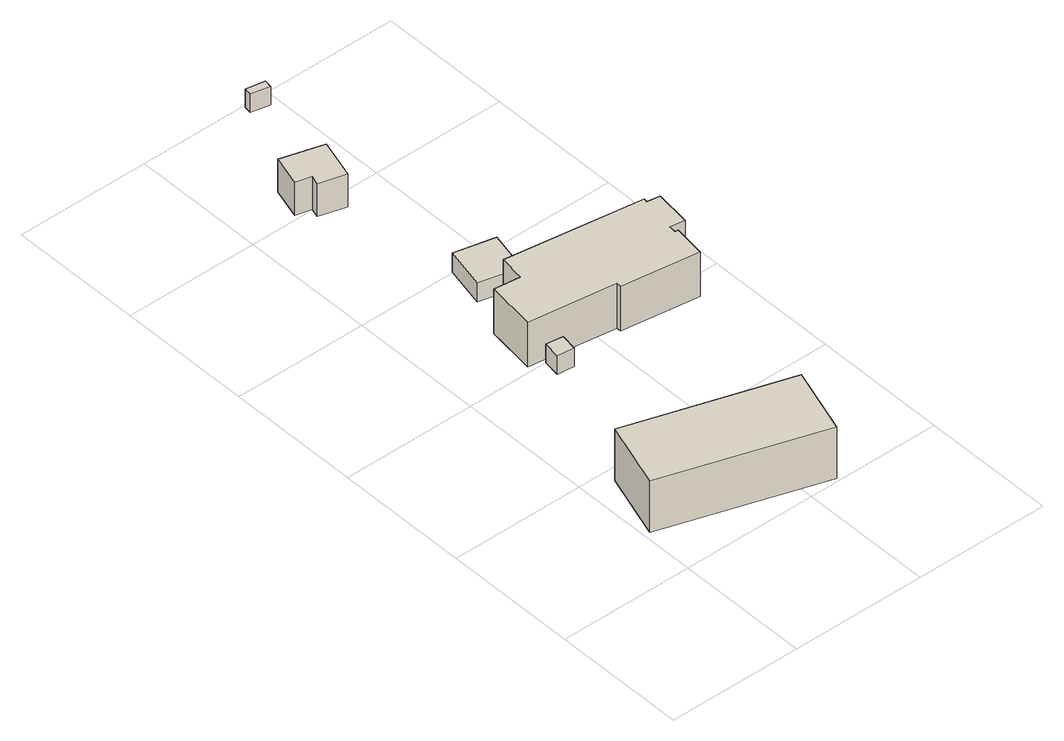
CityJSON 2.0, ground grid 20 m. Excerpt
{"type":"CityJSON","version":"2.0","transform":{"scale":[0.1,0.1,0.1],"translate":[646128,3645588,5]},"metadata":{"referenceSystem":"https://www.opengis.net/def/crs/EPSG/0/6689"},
"CityObjects":{
"building1":{"type":"Building","attributes":{"対照番号":"32845","class":"3001","usage":"412","yearOfConstruction":2013,"measuredHeight":9.2,"storeysAboveGround":2,"storeysBelowGround":0,"RiverFloodingRiskAttribute.description":"1","RiverFloodingRiskAttribute.rank":"1","RiverFloodingRiskAttribute.depth":0.03,"RiverFloodingRiskAttribute.adminType":"1","RiverFloodingRiskAttribute.scale":"1","RiverFloodingRiskAttribute.duration":25.7,"HighTideRiskAttribute.description":"1","HighTideRiskAttribute.rankOrg":"4","HighTideRiskAttribute.depth":2.05,"BuildingDetailAttribute.totalFloorArea":433,"BuildingDetailAttribute.buildingFootprintArea":219,"BuildingDetailAttribute.buildingStructureType":"601","BuildingDetailAttribute.buildingStructureOrgType":"601","BuildingDetailAttribute.urbanPlanType":"21","BuildingDetailAttribute.majorUsage":"412","BuildingDetailAttribute.orgUsage2":"4121","BuildingDetailAttribute.surveyYear":2022,"BuildingIDAttribute.prefecture":"43","BuildingIDAttribute.city":"43206"},"geometry":[{"type":"Solid","lod":"1","boundaries":[[[[0,1,2,3]],[[2,4,5,3]],[[1,6,4,2]],[[0,7,6,1]],[[3,5,7,0]],[[4,6,7,5]]]]}]},
"building2":{"type":"Building","attributes":{"対照番号":"32842","class":"3001","usage":"413","yearOfConstruction":1992,"measuredHeight":-9999,"storeysAboveGround":1,"storeysBelowGround":0,"RiverFloodingRiskAttribute.description":"1","RiverFloodingRiskAttribute.rank":"2","RiverFloodingRiskAttribute.depth":2.16,"RiverFloodingRiskAttribute.adminType":"1","RiverFloodingRiskAttribute.scale":"2","RiverFloodingRiskAttribute.duration":22,"HighTideRiskAttribute.description":"1","HighTideRiskAttribute.rankOrg":"3","HighTideRiskAttribute.depth":0.64,"BuildingDetailAttribute.totalFloorArea":6,"BuildingDetailAttribute.buildingFootprintArea":6,"BuildingDetailAttribute.buildingStructureType":"601","BuildingDetailAttribute.buildingStructureOrgType":"601","BuildingDetailAttribute.urbanPlanType":"21","BuildingDetailAttribute.majorUsage":"413","BuildingDetailAttribute.orgUsage2":"4131","BuildingDetailAttribute.surveyYear":2022,"BuildingIDAttribute.prefecture":"43","BuildingIDAttribute.city":"43206"},"geometry":[{"type":"Solid","lod":"1","boundaries":[[[[8,9,10,11]],[[10,12,13,11]],[[9,14,12,10]],[[8,15,14,9]],[[11,13,15,8]],[[12,14,15,13]]]]}]},
"building3":{"type":"Building","attributes":{"対照番号":"32852","class":"3001","usage":"413","yearOfConstruction":1992,"measuredHeight":3.4,"storeysAboveGround":1,"storeysBelowGround":0,"RiverFloodingRiskAttribute.description":"1","RiverFloodingRiskAttribute.rank":"1","RiverFloodingRiskAttribute.depth":0.13,"RiverFloodingRiskAttribute.adminType":"1","RiverFloodingRiskAttribute.scale":"1","RiverFloodingRiskAttribute.duration":11.9,"HighTideRiskAttribute.description":"1","HighTideRiskAttribute.rankOrg":"3","HighTideRiskAttribute.depth":0.62,"BuildingDetailAttribute.totalFloorArea":36,"BuildingDetailAttribute.buildingFootprintArea":36,"BuildingDetailAttribute.buildingStructureType":"604","BuildingDetailAttribute.buildingStructureOrgType":"604","BuildingDetailAttribute.urbanPlanType":"21","BuildingDetailAttribute.majorUsage":"413","BuildingDetailAttribute.orgUsage2":"4131","BuildingDetailAttribute.surveyYear":2022,"BuildingIDAttribute.prefecture":"43","BuildingIDAttribute.city":"43206"},"geometry":[{"type":"Solid","lod":"1","boundaries":[[[[16,17,18,19]],[[18,20,21,19]],[[17,22,20,18]],[[16,23,22,17]],[[19,21,23,16]],[[20,22,23,21]]]]}]},
"building4":{"type":"Building","attributes":{"対照番号":"33099","class":"3001","usage":"411","yearOfConstruction":1992,"measuredHeight":6.7,"storeysAboveGround":1,"storeysBelowGround":0,"RiverFloodingRiskAttribute.description":"1","RiverFloodingRiskAttribute.rank":"1","RiverFloodingRiskAttribute.depth":0.18,"RiverFloodingRiskAttribute.adminType":"1","RiverFloodingRiskAttribute.scale":"1","RiverFloodingRiskAttribute.duration":12.7,"HighTideRiskAttribute.description":"1","HighTideRiskAttribute.rankOrg":"4","HighTideRiskAttribute.depth":1.09,"BuildingDetailAttribute.totalFloorArea":26,"BuildingDetailAttribute.buildingFootprintArea":26,"BuildingDetailAttribute.buildingStructureType":"601","BuildingDetailAttribute.buildingStructureOrgType":"601","BuildingDetailAttribute.urbanPlanType":"21","BuildingDetailAttribute.majorUsage":"411","BuildingDetailAttribute.orgUsage2":"4111","BuildingDetailAttribute.surveyYear":2022,"BuildingIDAttribute.prefecture":"43","BuildingIDAttribute.city":"43206"},"geometry":[{"type":"Solid","lod":"1","boundaries":[[[[24,25,26,27,28,29]],[[28,30,31,29]],[[27,32,30,28]],[[26,33,32,27]],[[25,34,33,26]],[[24,35,34,25]],[[29,31,35,24]],[[30,32,33,34,35,31]]]]}]},
"building5":{"type":"Building","attributes":{"対照番号":"32843","class":"3001","usage":"413","yearOfConstruction":1992,"measuredHeight":9.5,"storeysAboveGround":2,"storeysBelowGround":0,"RiverFloodingRiskAttribute.description":"1","RiverFloodingRiskAttribute.rank":"2","RiverFloodingRiskAttribute.depth":0.77,"RiverFloodingRiskAttribute.adminType":"1","RiverFloodingRiskAttribute.scale":"1","RiverFloodingRiskAttribute.duration":11.9,"HighTideRiskAttribute.description":"1","HighTideRiskAttribute.rankOrg":"2","HighTideRiskAttribute.depth":0.42,"BuildingDetailAttribute.totalFloorArea":261,"BuildingDetailAttribute.buildingFootprintArea":192,"BuildingDetailAttribute.buildingStructureType":"601","BuildingDetailAttribute.buildingStructureOrgType":"601","BuildingDetailAttribute.urbanPlanType":"21","BuildingDetailAttribute.majorUsage":"413","BuildingDetailAttribute.orgUsage2":"4131","BuildingDetailAttribute.surveyYear":2022,"BuildingIDAttribute.prefecture":"43","BuildingIDAttribute.city":"43206"},"geometry":[{"type":"Solid","lod":"1","boundaries":[[[[36,37,38,39,40,41,42,43,44,45,46,47,48,49]],[[48,50,51,49]],[[47,52,50,48]],[[46,53,52,47]],[[45,54,53,46]],[[44,55,54,45]],[[43,56,55,44]],[[42,57,56,43]],[[41,58,57,42]],[[40,59,58,41]],[[39,60,59,40]],[[38,61,60,39]],[[37,62,61,38]],[[36,63,62,37]],[[49,51,63,36]],[[50,52,53,54,55,56,57,58,59,60,61,62,63,51]]]]}]},
"building6":{"type":"Building","attributes":{"対照番号":"33102","class":"3001","usage":"411","yearOfConstruction":1989,"measuredHeight":-9999,"storeysAboveGround":1,"storeysBelowGround":0,"RiverFloodingRiskAttribute.description":"1","RiverFloodingRiskAttribute.rank":"2","RiverFloodingRiskAttribute.depth":1.91,"RiverFloodingRiskAttribute.adminType":"1","RiverFloodingRiskAttribute.scale":"2","RiverFloodingRiskAttribute.duration":12.7,"HighTideRiskAttribute.description":"1","HighTideRiskAttribute.rankOrg":"4","HighTideRiskAttribute.depth":1.65,"BuildingDetailAttribute.totalFloorArea":3,"BuildingDetailAttribute.buildingFootprintArea":3,"BuildingDetailAttribute.buildingStructureType":"601","BuildingDetailAttribute.buildingStructureOrgType":"601","BuildingDetailAttribute.urbanPlanType":"21","BuildingDetailAttribute.majorUsage":"411","BuildingDetailAttribute.orgUsage2":"4111","BuildingDetailAttribute.surveyYear":2022,"BuildingIDAttribute.prefecture":"43","BuildingIDAttribute.city":"43206"},"geometry":[{"type":"Solid","lod":"1","boundaries":[[[[64,65,66,67]],[[66,68,69,67]],[[65,70,68,66]],[[64,71,70,65]],[[67,69,71,64]],[[68,70,71,69]]]]}]}
},
"vertices":[
[246,5,7],[9,80,7],[41,181,7],[278,106,7],[41,181,90],[278,106,90],[9,80,90],[246,5,90],
[136,363,17],[111,366,17],[115,392,17],[140,388,17],[115,392,47],[140,388,47],[111,366,47],[136,363,47],
[185,515,19],[125,529,19],[139,591,19],[199,577,19],[139,591,50],[199,577,50],[125,529,50],[185,515,50],
[124,766,19],[84,777,19],[88,791,19],[65,797,19],[78,843,19],[141,825,19],[78,843,72],[141,825,72],[65,797,72],[88,791,72],[84,777,72],[124,766,72],
[350,472,17],[369,469,17],[362,415,17],[340,418,17],[339,408,17],[344,407,17],[337,359,17],[222,375,17],[222,382,17],[93,400,17],[103,474,17],[142,469,17],[148,507,17],[351,478,17],[148,507,89],[351,478,89],[142,469,89],[103,474,89],[93,400,89],[222,382,89],[222,375,89],[337,359,89],[344,407,89],[339,408,89],[340,418,89],[362,415,89],[369,469,89],[350,472,89],
[176,967,22],[148,973,22],[150,984,22],[178,979,22],[150,984,52],[178,979,52],[148,973,52],[176,967,52]
]}
